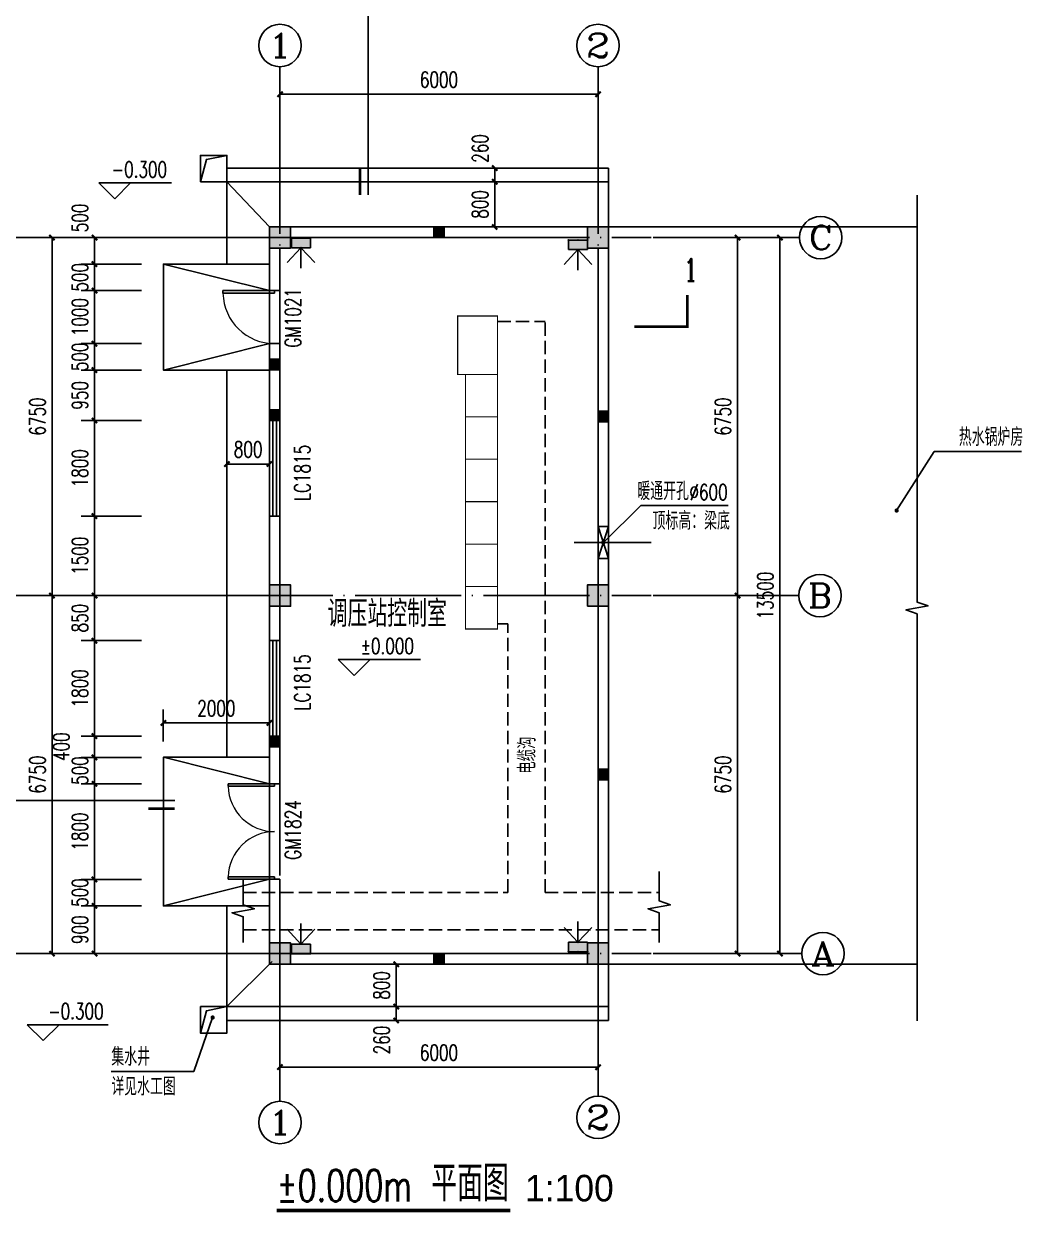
# Model space of a CAD drawing. Header units: millimetres. Extents: x 520869 to 643785, y -152849 to 11200.
# Drawn here: x 547936 to 566771, y -120238 to -97831 of the extents above; entities that cross this region are included whole.
import ezdxf
from ezdxf.enums import TextEntityAlignment as Align

# ---------------------------------------------------------------- set-up
doc = ezdxf.new("R2010")
doc.units = ezdxf.units.MM
doc.header["$LTSCALE"] = 1000
for name, pattern in [('CENTER', [2, 1.25, -0.25, 0.25, -0.25]), ('DASH', [0.35, 0.25, -0.1]), ('DOTE', [2.42, 2, -0.2, 0.02, -0.2])]:
    doc.linetypes.add(name, pattern=pattern)
doc.layers.get('0').update_dxf_attribs({"color": 8})
doc.layers.get('DEFPOINTS').update_dxf_attribs({"color": 8})
for name, color, linetype in [('-人员定位', 6, 'Continuous'), ('AXIS', 8, 'Continuous'), ('AXIS_TEXT', 8, 'Continuous'), ('COLUMN', 8, 'Continuous'), ('D', 8, 'Continuous'), ('DIM_ELEV', 8, 'Continuous'), ('DIM_IDEN', 8, 'Continuous'), ('DIM_LEAD', 8, 'Continuous'), ('DIM_SYMB', 8, 'Continuous'), ('DOTE', 8, 'CENTER'), ('other', 8, 'Continuous'), ('PUB_DIM', 8, 'Continuous'), ('PUB_HATCH', 8, 'Continuous'), ('PUB_TEXT', 8, 'Continuous'), ('WALL', 8, 'Continuous'), ('WINDOW', 8, 'Continuous'), ('WINDOW_TEXT', 8, 'Continuous'), ('yumaitie', 8, 'Continuous')]:
    doc.layers.add(name, color=color, linetype=linetype)
doc.styles.add('_TCH_AXIS', font='COMPLEX', dxfattribs={"bigfont": 'GBCBIG'})
doc.styles.add('_TCH_DIM', font='SIMPLEX', dxfattribs={"bigfont": 'GBCBIG'})
doc.styles.add('_TCH_DIM_T3', font='SIMPLEX', dxfattribs={"width": 0.705882, "bigfont": 'GBCBIG'})
doc.styles.add('_TCH_LABEL', font='COMPLEX', dxfattribs={"bigfont": 'GBCBIG'})
doc.styles.add('_TCH_WINDOW', font='SIMPLEX', dxfattribs={"height": 3.5, "bigfont": 'GBCBIG'})
doc.styles.add('HZ', font='geditxt.shx', dxfattribs={"width": 0.75, "bigfont": 'hzfs_1.shx'})
doc.styles.add('HZTXT', font='haiwenrs.shx', dxfattribs={"bigfont": 'haiwenhz.shx'})
doc.dimstyles.new('_TCH_ARCH&&100', dxfattribs={"dimtxt": 297.5, "dimasz": 100, "dimexe": 250, "dimexo": 300, "dimgap": 126.25, "dimtad": 1, "dimdec": 0, "dimzin": 0, "dimdsep": 46, "dimtxsty": '_TCH_DIM_T3', "dimblk": 'ARCHTICK', "dimcen": 0.09, "dimclrt": 7, "dimazin": 2, "dimtfac": 1, "dimtdec": 0, "dimtix": 1, "dimtmove": 2, "dimatfit": 3, "dimfxl": 0, "dimtolj": 1, "dimtzin": 0, "dimarcsym": 0})

# ---------------------------------------------------------------- blocks, each defined once
blk = doc.blocks.new('_ArchTick')
at = {"color": 0, "linetype": 'ByBlock', "const_width": 0.4}
blk.add_lwpolyline([(-0.5, -0.5), (0.5, 0.5)], dxfattribs=at)
blk = doc.blocks.new('*D84')
at = {"layer": 'DEFPOINTS', "color": 0, "transparency": 16777216}
for p in [(551769, -105379), (552569, -105379), (552569, -106132)]:
    blk.add_point(p, dxfattribs=at)
at = {"layer": 'PUB_DIM', "color": 0, "lineweight": -2, "transparency": 16777216}
for p, q in [((551769, -105679), (551769, -106382)), ((552569, -105679), (552569, -106382)), ((551769, -106132), (552569, -106132))]:
    blk.add_line(p, q, dxfattribs=at)
at = {"layer": 'PUB_DIM', "color": 0, "lineweight": -2, "transparency": 16777216, "xscale": 100, "yscale": 100, "zscale": 100, "rotation": 180}
blk.add_blockref('_ArchTick', (551769, -106132), dxfattribs=at)
at = {"layer": 'PUB_DIM', "color": 0, "lineweight": -2, "transparency": 16777216, "xscale": 100, "yscale": 100, "zscale": 100}
blk.add_blockref('_ArchTick', (552569, -106132), dxfattribs=at)
at = {"layer": 'PUB_DIM', "color": 7, "transparency": 16777216, "insert": (552169, -105857), "char_height": 297.5, "attachment_point": 5, "style": '_TCH_DIM_T3'}
blk.add_mtext('\\A1;800', dxfattribs=at)
blk = doc.blocks.new('*D85')
at = {"layer": 'DEFPOINTS', "color": 0, "transparency": 16777216}
for p in [(554962, -116362), (555369, -116362), (555369, -116622)]:
    blk.add_point(p, dxfattribs=at)
at = {"layer": 'PUB_DIM', "color": 0, "lineweight": -2, "transparency": 16777216}
for p, q in [((555069, -116362), (554712, -116362)), ((554962, -116622), (554962, -116362)), ((555069, -116622), (554712, -116622))]:
    blk.add_line(p, q, dxfattribs=at)
at = {"layer": 'PUB_DIM', "color": 0, "lineweight": -2, "transparency": 16777216, "xscale": 100, "yscale": 100, "zscale": 100}
for p, rotation in [((554962, -116362), 90), ((554962, -116622), 270)]:
    blk.add_blockref('_ArchTick', p, dxfattribs=dict(at, rotation=rotation))
at = {"layer": 'PUB_DIM', "color": 7, "transparency": 16777216, "insert": (554687, -116992), "char_height": 297.5, "attachment_point": 5, "rotation": 90, "style": '_TCH_DIM_T3'}
blk.add_mtext('\\A1;260', dxfattribs=at)
blk = doc.blocks.new('*D86')
at = {"layer": 'DEFPOINTS', "color": 0, "transparency": 16777216}
for p in [(554962, -115562), (555369, -115562), (555369, -116362)]:
    blk.add_point(p, dxfattribs=at)
at = {"layer": 'PUB_DIM', "color": 0, "lineweight": -2, "transparency": 16777216}
for p, q in [((555069, -115562), (554712, -115562)), ((554962, -116362), (554962, -115562)), ((555069, -116362), (554712, -116362))]:
    blk.add_line(p, q, dxfattribs=at)
at = {"layer": 'PUB_DIM', "color": 0, "lineweight": -2, "transparency": 16777216, "xscale": 100, "yscale": 100, "zscale": 100}
for p, rotation in [((554962, -115562), 90), ((554962, -116362), 270)]:
    blk.add_blockref('_ArchTick', p, dxfattribs=dict(at, rotation=rotation))
at = {"layer": 'PUB_DIM', "color": 7, "transparency": 16777216, "insert": (554687, -115962), "char_height": 297.5, "attachment_point": 5, "rotation": 90, "style": '_TCH_DIM_T3'}
blk.add_mtext('\\A1;800', dxfattribs=at)
blk = doc.blocks.new('*D87')
at = {"layer": 'DEFPOINTS', "color": 0, "transparency": 16777216}
for p in [(556820, -100812), (557427, -100812), (557427, -101662)]:
    blk.add_point(p, dxfattribs=at)
at = {"layer": 'PUB_DIM', "color": 0, "lineweight": -2, "transparency": 16777216}
for p, q in [((557127, -100812), (556570, -100812)), ((556820, -101662), (556820, -100812)), ((557127, -101662), (556570, -101662))]:
    blk.add_line(p, q, dxfattribs=at)
at = {"layer": 'PUB_DIM', "color": 0, "lineweight": -2, "transparency": 16777216, "xscale": 100, "yscale": 100, "zscale": 100}
for p, rotation in [((556820, -100812), 90), ((556820, -101662), 270)]:
    blk.add_blockref('_ArchTick', p, dxfattribs=dict(at, rotation=rotation))
at = {"layer": 'PUB_DIM', "color": 7, "transparency": 16777216, "insert": (556545, -101237), "char_height": 297.5, "attachment_point": 5, "rotation": 90, "style": '_TCH_DIM_T3'}
blk.add_mtext('\\A1;800', dxfattribs=at)
blk = doc.blocks.new('*D88')
at = {"layer": 'DEFPOINTS', "color": 0, "transparency": 16777216}
for p in [(556820, -100552), (557427, -100552), (557427, -100812)]:
    blk.add_point(p, dxfattribs=at)
at = {"layer": 'PUB_DIM', "color": 0, "lineweight": -2, "transparency": 16777216}
for p, q in [((557127, -100552), (556570, -100552)), ((556820, -100812), (556820, -100552)), ((557127, -100812), (556570, -100812))]:
    blk.add_line(p, q, dxfattribs=at)
at = {"layer": 'PUB_DIM', "color": 0, "lineweight": -2, "transparency": 16777216, "xscale": 100, "yscale": 100, "zscale": 100}
for p, rotation in [((556820, -100552), 90), ((556820, -100812), 270)]:
    blk.add_blockref('_ArchTick', p, dxfattribs=dict(at, rotation=rotation))
at = {"layer": 'PUB_DIM', "color": 7, "transparency": 16777216, "insert": (556545, -100182), "char_height": 297.5, "attachment_point": 5, "rotation": 90, "style": '_TCH_DIM_T3'}
blk.add_mtext('\\A1;260', dxfattribs=at)
blk = doc.blocks.new('*D89')
at = {"layer": 'DEFPOINTS', "color": 0, "transparency": 16777216}
for p in [(552569, -111013), (550569, -111662), (552569, -111662)]:
    blk.add_point(p, dxfattribs=at)
at = {"layer": 'PUB_DIM', "color": 0, "lineweight": -2, "transparency": 16777216}
for p, q in [((550569, -111362), (550569, -110763)), ((552569, -111362), (552569, -110763)), ((550569, -111013), (552569, -111013))]:
    blk.add_line(p, q, dxfattribs=at)
at = {"layer": 'PUB_DIM', "color": 0, "lineweight": -2, "transparency": 16777216, "xscale": 100, "yscale": 100, "zscale": 100, "rotation": 180}
blk.add_blockref('_ArchTick', (550569, -111013), dxfattribs=at)
at = {"layer": 'PUB_DIM', "color": 0, "lineweight": -2, "transparency": 16777216, "xscale": 100, "yscale": 100, "zscale": 100}
blk.add_blockref('_ArchTick', (552569, -111013), dxfattribs=at)
at = {"layer": 'PUB_DIM', "color": 7, "transparency": 16777216, "insert": (551569, -110738), "char_height": 297.5, "attachment_point": 5, "style": '_TCH_DIM_T3'}
blk.add_mtext('\\A1;2000', dxfattribs=at)
blk = doc.blocks.new('*D90')
at = {"layer": 'AXIS', "color": 0, "lineweight": -2, "transparency": 16777216}
for p, q in [((552769, -100381), (552769, -98910)), ((558769, -100381), (558769, -98910)), ((552769, -99160), (558769, -99160))]:
    blk.add_line(p, q, dxfattribs=at)
at = {"layer": 'DEFPOINTS', "color": 0, "transparency": 16777216}
for p in [(558769, -99160), (552769, -100681), (558769, -100681)]:
    blk.add_point(p, dxfattribs=at)
at = {"layer": 'AXIS', "color": 0, "lineweight": -2, "transparency": 16777216, "xscale": 100, "yscale": 100, "zscale": 100, "rotation": 180}
blk.add_blockref('_ArchTick', (552769, -99160), dxfattribs=at)
at = {"layer": 'AXIS', "color": 0, "lineweight": -2, "transparency": 16777216, "xscale": 100, "yscale": 100, "zscale": 100}
blk.add_blockref('_ArchTick', (558769, -99160), dxfattribs=at)
at = {"layer": 'AXIS', "color": 7, "transparency": 16777216, "insert": (555769, -98885), "char_height": 297.5, "attachment_point": 5, "style": '_TCH_DIM_T3'}
blk.add_mtext('\\A1;6000', dxfattribs=at)
blk = doc.blocks.new('*D91')
at = {"layer": 'AXIS', "color": 0, "lineweight": -2, "transparency": 16777216}
for p, q in [((552769, -116942), (552769, -117753)), ((558769, -116942), (558769, -117753)), ((552769, -117503), (558769, -117503))]:
    blk.add_line(p, q, dxfattribs=at)
at = {"layer": 'DEFPOINTS', "color": 0, "transparency": 16777216}
for p in [(552769, -116642), (558769, -116642), (558769, -117503)]:
    blk.add_point(p, dxfattribs=at)
at = {"layer": 'AXIS', "color": 0, "lineweight": -2, "transparency": 16777216, "xscale": 100, "yscale": 100, "zscale": 100, "rotation": 180}
blk.add_blockref('_ArchTick', (552769, -117503), dxfattribs=at)
at = {"layer": 'AXIS', "color": 0, "lineweight": -2, "transparency": 16777216, "xscale": 100, "yscale": 100, "zscale": 100}
blk.add_blockref('_ArchTick', (558769, -117503), dxfattribs=at)
at = {"layer": 'AXIS', "color": 7, "transparency": 16777216, "insert": (555769, -117228), "char_height": 297.5, "attachment_point": 5, "style": '_TCH_DIM_T3'}
blk.add_mtext('\\A1;6000', dxfattribs=at)
blk = doc.blocks.new('*D92')
at = {"layer": 'AXIS', "color": 0, "lineweight": -2, "transparency": 16777216}
for p, q in [((559810, -108612), (561650, -108612)), ((561400, -115362), (561400, -108612)), ((559810, -115362), (561650, -115362))]:
    blk.add_line(p, q, dxfattribs=at)
at = {"layer": 'DEFPOINTS', "color": 0, "transparency": 16777216}
for p in [(559510, -108612), (561400, -108612), (559510, -115362)]:
    blk.add_point(p, dxfattribs=at)
at = {"layer": 'AXIS', "color": 0, "lineweight": -2, "transparency": 16777216, "xscale": 100, "yscale": 100, "zscale": 100}
for p, rotation in [((561400, -108612), 90), ((561400, -115362), 270)]:
    blk.add_blockref('_ArchTick', p, dxfattribs=dict(at, rotation=rotation))
at = {"layer": 'AXIS', "color": 7, "transparency": 16777216, "insert": (561125, -111987), "char_height": 297.5, "attachment_point": 5, "rotation": 90, "style": '_TCH_DIM_T3'}
blk.add_mtext('\\A1;6750', dxfattribs=at)
blk = doc.blocks.new('*D93')
at = {"layer": 'AXIS', "color": 0, "lineweight": -2, "transparency": 16777216}
for p, q in [((559810, -101862), (561650, -101862)), ((561400, -108612), (561400, -101862)), ((559810, -108612), (561650, -108612))]:
    blk.add_line(p, q, dxfattribs=at)
at = {"layer": 'DEFPOINTS', "color": 0, "transparency": 16777216}
for p in [(559510, -101862), (561400, -101862), (559510, -108612)]:
    blk.add_point(p, dxfattribs=at)
at = {"layer": 'AXIS', "color": 0, "lineweight": -2, "transparency": 16777216, "xscale": 100, "yscale": 100, "zscale": 100}
for p, rotation in [((561400, -101862), 90), ((561400, -108612), 270)]:
    blk.add_blockref('_ArchTick', p, dxfattribs=dict(at, rotation=rotation))
at = {"layer": 'AXIS', "color": 7, "transparency": 16777216, "insert": (561125, -105237), "char_height": 297.5, "attachment_point": 5, "rotation": 90, "style": '_TCH_DIM_T3'}
blk.add_mtext('\\A1;6750', dxfattribs=at)
blk = doc.blocks.new('*D94')
at = {"layer": 'AXIS', "color": 0, "lineweight": -2, "transparency": 16777216}
for p, q in [((559810, -101862), (562450, -101862)), ((562200, -115362), (562200, -101862)), ((559810, -115362), (562450, -115362))]:
    blk.add_line(p, q, dxfattribs=at)
at = {"layer": 'DEFPOINTS', "color": 0, "transparency": 16777216}
for p in [(559510, -101862), (562200, -101862), (559510, -115362)]:
    blk.add_point(p, dxfattribs=at)
at = {"layer": 'AXIS', "color": 0, "lineweight": -2, "transparency": 16777216, "xscale": 100, "yscale": 100, "zscale": 100}
for p, rotation in [((562200, -101862), 90), ((562200, -115362), 270)]:
    blk.add_blockref('_ArchTick', p, dxfattribs=dict(at, rotation=rotation))
at = {"layer": 'AXIS', "color": 7, "transparency": 16777216, "insert": (561925, -108612), "char_height": 297.5, "attachment_point": 5, "rotation": 90, "style": '_TCH_DIM_T3'}
blk.add_mtext('\\A1;13500', dxfattribs=at)
blk = doc.blocks.new('*D95')
at = {"layer": 'AXIS', "color": 0, "lineweight": -2, "transparency": 16777216}
for p, q in [((550155, -114462), (549020, -114462)), ((549270, -115362), (549270, -114462)), ((550155, -115362), (549020, -115362))]:
    blk.add_line(p, q, dxfattribs=at)
at = {"layer": 'DEFPOINTS', "color": 0, "transparency": 16777216}
for p in [(549270, -114462), (550455, -114462), (550455, -115362)]:
    blk.add_point(p, dxfattribs=at)
at = {"layer": 'AXIS', "color": 0, "lineweight": -2, "transparency": 16777216, "xscale": 100, "yscale": 100, "zscale": 100}
for p, rotation in [((549270, -114462), 90), ((549270, -115362), 270)]:
    blk.add_blockref('_ArchTick', p, dxfattribs=dict(at, rotation=rotation))
at = {"layer": 'AXIS', "color": 7, "transparency": 16777216, "insert": (548995, -114912), "char_height": 297.5, "attachment_point": 5, "rotation": 90, "style": '_TCH_DIM_T3'}
blk.add_mtext('\\A1;900', dxfattribs=at)
blk = doc.blocks.new('*D96')
at = {"layer": 'AXIS', "color": 0, "lineweight": -2, "transparency": 16777216}
for p, q in [((550155, -113962), (549020, -113962)), ((549270, -113962), (549270, -113862)), ((549270, -114462), (549270, -113962)), ((550155, -114462), (549020, -114462)), ((549270, -114462), (549270, -114562))]:
    blk.add_line(p, q, dxfattribs=at)
at = {"layer": 'DEFPOINTS', "color": 0, "transparency": 16777216}
for p in [(549270, -113962), (550455, -113962), (550455, -114462)]:
    blk.add_point(p, dxfattribs=at)
at = {"layer": 'AXIS', "color": 0, "lineweight": -2, "transparency": 16777216, "xscale": 100, "yscale": 100, "zscale": 100}
for p, rotation in [((549270, -113962), 270), ((549270, -114462), 90)]:
    blk.add_blockref('_ArchTick', p, dxfattribs=dict(at, rotation=rotation))
at = {"layer": 'AXIS', "color": 7, "transparency": 16777216, "insert": (548995, -114212), "char_height": 297.5, "attachment_point": 5, "rotation": 90, "style": '_TCH_DIM_T3'}
blk.add_mtext('\\A1;500', dxfattribs=at)
blk = doc.blocks.new('*D97')
at = {"layer": 'AXIS', "color": 0, "lineweight": -2, "transparency": 16777216}
for p, q in [((550155, -112162), (549020, -112162)), ((549270, -113962), (549270, -112162)), ((550155, -113962), (549020, -113962))]:
    blk.add_line(p, q, dxfattribs=at)
at = {"layer": 'DEFPOINTS', "color": 0, "transparency": 16777216}
for p in [(549270, -112162), (550455, -112162), (550455, -113962)]:
    blk.add_point(p, dxfattribs=at)
at = {"layer": 'AXIS', "color": 0, "lineweight": -2, "transparency": 16777216, "xscale": 100, "yscale": 100, "zscale": 100}
for p, rotation in [((549270, -112162), 90), ((549270, -113962), 270)]:
    blk.add_blockref('_ArchTick', p, dxfattribs=dict(at, rotation=rotation))
at = {"layer": 'AXIS', "color": 7, "transparency": 16777216, "insert": (548995, -113062), "char_height": 297.5, "attachment_point": 5, "rotation": 90, "style": '_TCH_DIM_T3'}
blk.add_mtext('\\A1;1800', dxfattribs=at)
blk = doc.blocks.new('*D98')
at = {"layer": 'AXIS', "color": 0, "lineweight": -2, "transparency": 16777216}
for p, q in [((549270, -111662), (549270, -111562)), ((550155, -111662), (549020, -111662)), ((549270, -112162), (549270, -111662)), ((550155, -112162), (549020, -112162)), ((549270, -112162), (549270, -112262))]:
    blk.add_line(p, q, dxfattribs=at)
at = {"layer": 'DEFPOINTS', "color": 0, "transparency": 16777216}
for p in [(549270, -111662), (550455, -111662), (550455, -112162)]:
    blk.add_point(p, dxfattribs=at)
at = {"layer": 'AXIS', "color": 0, "lineweight": -2, "transparency": 16777216, "xscale": 100, "yscale": 100, "zscale": 100}
for p, rotation in [((549270, -111662), 270), ((549270, -112162), 90)]:
    blk.add_blockref('_ArchTick', p, dxfattribs=dict(at, rotation=rotation))
at = {"layer": 'AXIS', "color": 7, "transparency": 16777216, "insert": (548995, -111912), "char_height": 297.5, "attachment_point": 5, "rotation": 90, "style": '_TCH_DIM_T3'}
blk.add_mtext('\\A1;500', dxfattribs=at)
blk = doc.blocks.new('*D99')
at = {"layer": 'AXIS', "color": 0, "lineweight": -2, "transparency": 16777216}
for p, q in [((550155, -111262), (549020, -111262)), ((549270, -111662), (549270, -111262)), ((550155, -111662), (549020, -111662))]:
    blk.add_line(p, q, dxfattribs=at)
at = {"layer": 'DEFPOINTS', "color": 0, "transparency": 16777216}
for p in [(549270, -111262), (550455, -111262), (550455, -111662)]:
    blk.add_point(p, dxfattribs=at)
at = {"layer": 'AXIS', "color": 0, "lineweight": -2, "transparency": 16777216, "xscale": 100, "yscale": 100, "zscale": 100}
for p, rotation in [((549270, -111262), 90), ((549270, -111662), 270)]:
    blk.add_blockref('_ArchTick', p, dxfattribs=dict(at, rotation=rotation))
at = {"layer": 'AXIS', "color": 7, "transparency": 16777216, "insert": (548645, -111462), "char_height": 297.5, "attachment_point": 5, "rotation": 90, "style": '_TCH_DIM_T3'}
blk.add_mtext('\\A1;400', dxfattribs=at)
blk = doc.blocks.new('*D100')
at = {"layer": 'AXIS', "color": 0, "lineweight": -2, "transparency": 16777216}
for p, q in [((550155, -109462), (549020, -109462)), ((549270, -111262), (549270, -109462)), ((550155, -111262), (549020, -111262))]:
    blk.add_line(p, q, dxfattribs=at)
at = {"layer": 'DEFPOINTS', "color": 0, "transparency": 16777216}
for p in [(549270, -109462), (550455, -109462), (550455, -111262)]:
    blk.add_point(p, dxfattribs=at)
at = {"layer": 'AXIS', "color": 0, "lineweight": -2, "transparency": 16777216, "xscale": 100, "yscale": 100, "zscale": 100}
for p, rotation in [((549270, -109462), 90), ((549270, -111262), 270)]:
    blk.add_blockref('_ArchTick', p, dxfattribs=dict(at, rotation=rotation))
at = {"layer": 'AXIS', "color": 7, "transparency": 16777216, "insert": (548995, -110362), "char_height": 297.5, "attachment_point": 5, "rotation": 90, "style": '_TCH_DIM_T3'}
blk.add_mtext('\\A1;1800', dxfattribs=at)
blk = doc.blocks.new('*D101')
at = {"layer": 'AXIS', "color": 0, "lineweight": -2, "transparency": 16777216}
for p, q in [((550155, -108612), (549020, -108612)), ((549270, -109462), (549270, -108612)), ((550155, -109462), (549020, -109462))]:
    blk.add_line(p, q, dxfattribs=at)
at = {"layer": 'DEFPOINTS', "color": 0, "transparency": 16777216}
for p in [(549270, -108612), (550455, -108612), (550455, -109462)]:
    blk.add_point(p, dxfattribs=at)
at = {"layer": 'AXIS', "color": 0, "lineweight": -2, "transparency": 16777216, "xscale": 100, "yscale": 100, "zscale": 100}
for p, rotation in [((549270, -108612), 90), ((549270, -109462), 270)]:
    blk.add_blockref('_ArchTick', p, dxfattribs=dict(at, rotation=rotation))
at = {"layer": 'AXIS', "color": 7, "transparency": 16777216, "insert": (548995, -109037), "char_height": 297.5, "attachment_point": 5, "rotation": 90, "style": '_TCH_DIM_T3'}
blk.add_mtext('\\A1;850', dxfattribs=at)
blk = doc.blocks.new('*D102')
at = {"layer": 'AXIS', "color": 0, "lineweight": -2, "transparency": 16777216}
for p, q in [((550155, -107112), (549020, -107112)), ((549270, -108612), (549270, -107112)), ((550155, -108612), (549020, -108612))]:
    blk.add_line(p, q, dxfattribs=at)
at = {"layer": 'DEFPOINTS', "color": 0, "transparency": 16777216}
for p in [(549270, -107112), (550455, -107112), (550455, -108612)]:
    blk.add_point(p, dxfattribs=at)
at = {"layer": 'AXIS', "color": 0, "lineweight": -2, "transparency": 16777216, "xscale": 100, "yscale": 100, "zscale": 100}
for p, rotation in [((549270, -107112), 90), ((549270, -108612), 270)]:
    blk.add_blockref('_ArchTick', p, dxfattribs=dict(at, rotation=rotation))
at = {"layer": 'AXIS', "color": 7, "transparency": 16777216, "insert": (548995, -107862), "char_height": 297.5, "attachment_point": 5, "rotation": 90, "style": '_TCH_DIM_T3'}
blk.add_mtext('\\A1;1500', dxfattribs=at)
blk = doc.blocks.new('*D103')
at = {"layer": 'AXIS', "color": 0, "lineweight": -2, "transparency": 16777216}
for p, q in [((550155, -105312), (549020, -105312)), ((549270, -107112), (549270, -105312)), ((550155, -107112), (549020, -107112))]:
    blk.add_line(p, q, dxfattribs=at)
at = {"layer": 'DEFPOINTS', "color": 0, "transparency": 16777216}
for p in [(549270, -105312), (550455, -105312), (550455, -107112)]:
    blk.add_point(p, dxfattribs=at)
at = {"layer": 'AXIS', "color": 0, "lineweight": -2, "transparency": 16777216, "xscale": 100, "yscale": 100, "zscale": 100}
for p, rotation in [((549270, -105312), 90), ((549270, -107112), 270)]:
    blk.add_blockref('_ArchTick', p, dxfattribs=dict(at, rotation=rotation))
at = {"layer": 'AXIS', "color": 7, "transparency": 16777216, "insert": (548995, -106212), "char_height": 297.5, "attachment_point": 5, "rotation": 90, "style": '_TCH_DIM_T3'}
blk.add_mtext('\\A1;1800', dxfattribs=at)
blk = doc.blocks.new('*D104')
at = {"layer": 'AXIS', "color": 0, "lineweight": -2, "transparency": 16777216}
for p, q in [((550155, -104362), (549020, -104362)), ((549270, -105312), (549270, -104362)), ((550155, -105312), (549020, -105312))]:
    blk.add_line(p, q, dxfattribs=at)
at = {"layer": 'DEFPOINTS', "color": 0, "transparency": 16777216}
for p in [(549270, -104362), (550455, -104362), (550455, -105312)]:
    blk.add_point(p, dxfattribs=at)
at = {"layer": 'AXIS', "color": 0, "lineweight": -2, "transparency": 16777216, "xscale": 100, "yscale": 100, "zscale": 100}
for p, rotation in [((549270, -104362), 90), ((549270, -105312), 270)]:
    blk.add_blockref('_ArchTick', p, dxfattribs=dict(at, rotation=rotation))
at = {"layer": 'AXIS', "color": 7, "transparency": 16777216, "insert": (548995, -104837), "char_height": 297.5, "attachment_point": 5, "rotation": 90, "style": '_TCH_DIM_T3'}
blk.add_mtext('\\A1;950', dxfattribs=at)
blk = doc.blocks.new('*D105')
at = {"layer": 'AXIS', "color": 0, "lineweight": -2, "transparency": 16777216}
for p, q in [((550155, -103862), (549020, -103862)), ((549270, -103862), (549270, -103762)), ((549270, -104362), (549270, -103862)), ((550155, -104362), (549020, -104362)), ((549270, -104362), (549270, -104462))]:
    blk.add_line(p, q, dxfattribs=at)
at = {"layer": 'DEFPOINTS', "color": 0, "transparency": 16777216}
for p in [(549270, -103862), (550455, -103862), (550455, -104362)]:
    blk.add_point(p, dxfattribs=at)
at = {"layer": 'AXIS', "color": 0, "lineweight": -2, "transparency": 16777216, "xscale": 100, "yscale": 100, "zscale": 100}
for p, rotation in [((549270, -103862), 270), ((549270, -104362), 90)]:
    blk.add_blockref('_ArchTick', p, dxfattribs=dict(at, rotation=rotation))
at = {"layer": 'AXIS', "color": 7, "transparency": 16777216, "insert": (548995, -104112), "char_height": 297.5, "attachment_point": 5, "rotation": 90, "style": '_TCH_DIM_T3'}
blk.add_mtext('\\A1;500', dxfattribs=at)
blk = doc.blocks.new('*D106')
at = {"layer": 'AXIS', "color": 0, "lineweight": -2, "transparency": 16777216}
for p, q in [((550155, -102862), (549020, -102862)), ((549270, -103862), (549270, -102862)), ((550155, -103862), (549020, -103862))]:
    blk.add_line(p, q, dxfattribs=at)
at = {"layer": 'DEFPOINTS', "color": 0, "transparency": 16777216}
for p in [(549270, -102862), (550455, -102862), (550455, -103862)]:
    blk.add_point(p, dxfattribs=at)
at = {"layer": 'AXIS', "color": 0, "lineweight": -2, "transparency": 16777216, "xscale": 100, "yscale": 100, "zscale": 100}
for p, rotation in [((549270, -102862), 90), ((549270, -103862), 270)]:
    blk.add_blockref('_ArchTick', p, dxfattribs=dict(at, rotation=rotation))
at = {"layer": 'AXIS', "color": 7, "transparency": 16777216, "insert": (548995, -103362), "char_height": 297.5, "attachment_point": 5, "rotation": 90, "style": '_TCH_DIM_T3'}
blk.add_mtext('\\A1;1000', dxfattribs=at)
blk = doc.blocks.new('*D107')
at = {"layer": 'AXIS', "color": 0, "lineweight": -2, "transparency": 16777216}
for p, q in [((550155, -102362), (549020, -102362)), ((549270, -102362), (549270, -102262)), ((549270, -102862), (549270, -102362)), ((550155, -102862), (549020, -102862)), ((549270, -102862), (549270, -102962))]:
    blk.add_line(p, q, dxfattribs=at)
at = {"layer": 'DEFPOINTS', "color": 0, "transparency": 16777216}
for p in [(549270, -102362), (550455, -102362), (550455, -102862)]:
    blk.add_point(p, dxfattribs=at)
at = {"layer": 'AXIS', "color": 0, "lineweight": -2, "transparency": 16777216, "xscale": 100, "yscale": 100, "zscale": 100}
for p, rotation in [((549270, -102362), 270), ((549270, -102862), 90)]:
    blk.add_blockref('_ArchTick', p, dxfattribs=dict(at, rotation=rotation))
at = {"layer": 'AXIS', "color": 7, "transparency": 16777216, "insert": (548995, -102612), "char_height": 297.5, "attachment_point": 5, "rotation": 90, "style": '_TCH_DIM_T3'}
blk.add_mtext('\\A1;500', dxfattribs=at)
blk = doc.blocks.new('*D108')
at = {"layer": 'AXIS', "color": 0, "lineweight": -2, "transparency": 16777216}
for p, q in [((550155, -101862), (549020, -101862)), ((549270, -102362), (549270, -101862)), ((550155, -102362), (549020, -102362))]:
    blk.add_line(p, q, dxfattribs=at)
at = {"layer": 'DEFPOINTS', "color": 0, "transparency": 16777216}
for p in [(549270, -101862), (550455, -101862), (550455, -102362)]:
    blk.add_point(p, dxfattribs=at)
at = {"layer": 'AXIS', "color": 0, "lineweight": -2, "transparency": 16777216, "xscale": 100, "yscale": 100, "zscale": 100}
for p, rotation in [((549270, -101862), 90), ((549270, -102362), 270)]:
    blk.add_blockref('_ArchTick', p, dxfattribs=dict(at, rotation=rotation))
at = {"layer": 'AXIS', "color": 7, "transparency": 16777216, "insert": (548995, -101492), "char_height": 297.5, "attachment_point": 5, "rotation": 90, "style": '_TCH_DIM_T3'}
blk.add_mtext('\\A1;500', dxfattribs=at)
blk = doc.blocks.new('*D109')
at = {"layer": 'AXIS', "color": 0, "lineweight": -2, "transparency": 16777216}
for p, q in [((550720, -108612), (548220, -108612)), ((548470, -115362), (548470, -108612)), ((550720, -115362), (548220, -115362))]:
    blk.add_line(p, q, dxfattribs=at)
at = {"layer": 'DEFPOINTS', "color": 0, "transparency": 16777216}
for p in [(548470, -108612), (551020, -108612), (551020, -115362)]:
    blk.add_point(p, dxfattribs=at)
at = {"layer": 'AXIS', "color": 0, "lineweight": -2, "transparency": 16777216, "xscale": 100, "yscale": 100, "zscale": 100}
for p, rotation in [((548470, -108612), 90), ((548470, -115362), 270)]:
    blk.add_blockref('_ArchTick', p, dxfattribs=dict(at, rotation=rotation))
at = {"layer": 'AXIS', "color": 7, "transparency": 16777216, "insert": (548195, -111987), "char_height": 297.5, "attachment_point": 5, "rotation": 90, "style": '_TCH_DIM_T3'}
blk.add_mtext('\\A1;6750', dxfattribs=at)
blk = doc.blocks.new('*D110')
at = {"layer": 'AXIS', "color": 0, "lineweight": -2, "transparency": 16777216}
for p, q in [((550720, -101862), (548220, -101862)), ((548470, -108612), (548470, -101862)), ((550720, -108612), (548220, -108612))]:
    blk.add_line(p, q, dxfattribs=at)
at = {"layer": 'DEFPOINTS', "color": 0, "transparency": 16777216}
for p in [(548470, -101862), (551020, -101862), (551020, -108612)]:
    blk.add_point(p, dxfattribs=at)
at = {"layer": 'AXIS', "color": 0, "lineweight": -2, "transparency": 16777216, "xscale": 100, "yscale": 100, "zscale": 100}
for p, rotation in [((548470, -101862), 90), ((548470, -108612), 270)]:
    blk.add_blockref('_ArchTick', p, dxfattribs=dict(at, rotation=rotation))
at = {"layer": 'AXIS', "color": 7, "transparency": 16777216, "insert": (548195, -105237), "char_height": 297.5, "attachment_point": 5, "rotation": 90, "style": '_TCH_DIM_T3'}
blk.add_mtext('\\A1;6750', dxfattribs=at)
blk = doc.blocks.new('*D111')
at = {"layer": 'AXIS', "color": 0, "lineweight": -2, "transparency": 16777216}
for p, q in [((550720, -101862), (547420, -101862)), ((547670, -115362), (547670, -101862)), ((550720, -115362), (547420, -115362))]:
    blk.add_line(p, q, dxfattribs=at)
at = {"layer": 'DEFPOINTS', "color": 0, "transparency": 16777216}
for p in [(547670, -101862), (551020, -101862), (551020, -115362)]:
    blk.add_point(p, dxfattribs=at)
at = {"layer": 'AXIS', "color": 0, "lineweight": -2, "transparency": 16777216, "xscale": 100, "yscale": 100, "zscale": 100}
for p, rotation in [((547670, -101862), 90), ((547670, -115362), 270)]:
    blk.add_blockref('_ArchTick', p, dxfattribs=dict(at, rotation=rotation))
at = {"layer": 'AXIS', "color": 7, "transparency": 16777216, "insert": (547395, -109596), "char_height": 297.5, "attachment_point": 5, "rotation": 90, "style": '_TCH_DIM_T3'}
blk.add_mtext('\\A1;13500', dxfattribs=at)
blk = doc.blocks.new('_FZH')
blk.add_lwpolyline([(-0.5, -0.5), (0.5, -0.5), (0.5, 0.5), (-0.5, 0.5)], close=True)
at = {"layer": 'PUB_HATCH'}
blk.add_solid([(-0.5, -0.5), (0.5, -0.5), (-0.5, 0.5), (0.5, 0.5)], dxfattribs=at)
blk = doc.blocks.new('$DorLib2D$00000001')
for p, q in [((0.45, 0.975), (0.5, 0.975)), ((0.45, 0), (0.45, 0.975)), ((0.5, 0), (0.5, 0.975)), ((0.5, 0), (0.45, 0))]:
    blk.add_line(p, q)
at = {"lineweight": 13}
blk.add_arc((0.475, 0), 0.975, 91.4693, 180, dxfattribs=at)
blk = doc.blocks.new('$TCHSYS$WIN2D')
for p, q in [((-0.5, 0.5), (0.5, 0.5)), ((-0.5, 0.5), (-0.5, -0.5)), ((0.5, 0.5), (0.5, -0.5)), ((0.5, 0.167), (-0.5, 0.167)), ((0.5, -0.167), (-0.5, -0.167)), ((-0.5, -0.5), (0.5, -0.5))]:
    blk.add_line(p, q)
blk = doc.blocks.new('$DorLib2D$00000002')
for p, q in [((-0.5, 0), (-0.5, 0.4875)), ((-0.475, 0.4875), (-0.5, 0.4875)), ((-0.475, 0), (-0.475, 0.4875)), ((0.475, 0), (0.475, 0.4875)), ((0.475, 0.4875), (0.5, 0.4875)), ((0.5, 0), (0.5, 0.4875)), ((-0.5, 0), (-0.475, 0)), ((0.5, 0), (0.475, 0))]:
    blk.add_line(p, q)
at = {"lineweight": 13}
for centre, start, end in [((-0.4875, 0), 0, 88.53072), ((0.4875, 0), 91.46928, 180)]:
    blk.add_arc(centre, 0.4875, start, end, dxfattribs=at)
blk = doc.blocks.new('定位基站')
at = {"layer": '-人员定位', "ltscale": 0.01}
h = blk.add_hatch(color=256, dxfattribs=at)
h.dxf.hatch_style = 1
h.paths.add_polyline_path([(406524, 477798), (406524, 477617), (406162, 477617), (406162, 477798)])
at = {"layer": '-人员定位', "color": 6}
for p, q in [((406343, 477798), (406343, 478186)), ((406343, 477798), (406082, 478077)), ((406343, 477798), (406604, 478077)), ((406343, 477995), (406343, 477995)), ((406162, 477798), (406524, 477798)), ((406162, 477617), (406162, 477798)), ((406524, 477798), (406524, 477617)), ((406524, 477617), (406162, 477617))]:
    blk.add_line(p, q, dxfattribs=at)
for p in [(406343, 477798), (406162, 477617), (406343, 477617), (406524, 477617)]:
    blk.add_point(p, dxfattribs=at)

msp = doc.modelspace()

# ---------------------------------------------------------------- linework, layer by layer
at = {"layer": 'AXIS'}
for p, q in [((552769.1, -100861.7), (552769.1, -98640.7)), ((558769.1, -100861.7), (558769.1, -98640.7)), ((551769.1, -101861.7), (547229.2, -101861.7)), ((560120.4, -101861.7), (562569.3, -101861.7)), ((551769.1, -108611.7), (547229.2, -108611.7)), ((560120.4, -108611.7), (562554.8, -108611.7)), ((551769.1, -115361.7), (547229.2, -115361.7)), ((560120.4, -115361.7), (562611.8, -115361.7)), ((552769.1, -116311.7), (552769.1, -118146.2)), ((558769.1, -116311.7), (558769.1, -118050.7))]:
    msp.add_line(p, q, dxfattribs=at)
for centre in [(552769.1, -98240.7), (558769.1, -98240.7), (562969.3, -101861.7), (562954.8, -108611.7), (563011.8, -115361.7), (558769.1, -118450.7), (552769.1, -118546.2)]:
    msp.add_circle(centre, 400, dxfattribs=at)
at = {"layer": 'D'}
msp.add_line((558969.1, -115561.7), (564785.5, -115561.7), dxfattribs=at)
for points in [[(558769.1, -107311.7), (558969.1, -107311.7), (558969.1, -107911.7), (558769.1, -107911.7), (558769.1, -107311.7), (558969.1, -107911.7)], [(558769.1, -107911.7), (558969.1, -107311.7)]]:
    msp.add_lwpolyline(points, dxfattribs=at)
at = {"layer": 'DIM_ELEV'}
for p, q in [((549651.8, -101132.3), (549351.8, -100832.3)), ((549351.8, -100832.3), (550726, -100832.3)), ((549651.8, -101132.3), (549951.8, -100832.3)), ((554169.4, -110118.1), (553869.4, -109818.1)), ((553869.4, -109818.1), (555417.9, -109818.1)), ((554169.4, -110118.1), (554469.4, -109818.1)), ((548301.3, -117002.3), (548001.3, -116702.3)), ((548001.3, -116702.3), (549528.5, -116702.3)), ((548301.3, -117002.3), (548601.3, -116702.3))]:
    msp.add_line(p, q, dxfattribs=at)
at = {"layer": 'DIM_IDEN'}
for p, q in [((554430.5, -101058.9), (554430.5, -96832.4)), ((548620.3, -112478.5), (545320.2, -112478.5)), ((550784.3, -112478.5), (548620.3, -112478.5))]:
    msp.add_line(p, q, dxfattribs=at)
at = {"layer": 'DIM_IDEN', "const_width": 50}
for points in [[(554280.5, -101058.9), (554280.5, -100558.9)], [(550784.3, -112628.5), (550284.3, -112628.5)]]:
    msp.add_lwpolyline(points, dxfattribs=at)
at = {"layer": 'DIM_LEAD'}
for p, q in [((564400.9, -107008.9), (565110.5, -105896.2)), ((565110.5, -105896.2), (566755.2, -105896.2)), ((558869.1, -107611.7), (559578.6, -106916.4)), ((559578.6, -106916.4), (561223.4, -106916.4)), ((551499.3, -116567.9), (551144.7, -117582.1)), ((551144.7, -117582.1), (549588, -117582.1))]:
    msp.add_line(p, q, dxfattribs=at)
at = {"layer": 'DIM_LEAD', "const_width": 40}
for points in [[(564390.2, -107025.7, 1), (564411.7, -106992, 1)], [(558854.8, -107625.7, 1), (558883.4, -107597.7, 1)], [(551505.9, -116549, 1), (551492.7, -116586.7, 1)]]:
    msp.add_lwpolyline(points, format="xyb", close=True, dxfattribs=at)
at = {"layer": 'DIM_SYMB'}
for points in [[(564785.5, -116630.2), (564785.5, -108958.5), (564575.5, -108882), (564995.5, -108808), (564785.5, -108733.5), (564785.5, -101061.7)], [(559923.5, -115150.3), (559923.5, -114593.9), (559713.5, -114517.4), (560133.5, -114443.4), (559923.5, -114368.9), (559923.5, -113812.4)], [(552076.4, -115150.3), (552076.4, -114668.5), (551866.4, -114592.1), (552286.4, -114518), (552076.4, -114443.5), (552076.4, -113961.7)]]:
    msp.add_lwpolyline(points, dxfattribs=at)
for points, const_width in [([(559452.5, -103544.5), (560452.5, -103544.5), (560452.5, -102944.5)], 50), ([(552704.4, -120203.4), (557112.2, -120203.4)], 70)]:
    msp.add_lwpolyline(points, dxfattribs=dict(at, const_width=const_width))
for points in [[(551408, -103361.7, 0, 0, 0), (550869.1, -103361.7, 80, 0, 0), (550569.1, -103361.7, 0, 0, 0)], [(551670.7, -113061.7, 0, 0, 0), (550869.1, -113061.7, 80, 0, 0), (550569.1, -113061.7, 0, 0, 0)]]:
    msp.add_lwpolyline(points, format="xyseb", dxfattribs=at)
at = {"layer": 'DOTE', "linetype": 'DOTE'}
for p, q in [((552769.1, -116311.7), (552769.1, -100861.7)), ((558769.1, -116311.7), (558769.1, -100861.7)), ((551769.1, -101861.7), (559769.1, -101861.7)), ((558320, -107611.7), (559769.1, -107611.7)), ((551769.1, -108611.7), (559769.1, -108611.7)), ((551769.1, -115361.7), (559769.1, -115361.7))]:
    msp.add_line(p, q, dxfattribs=at)
at = {"layer": 'other'}
for p, q in [((558969.1, -100551.7), (551769.1, -100551.7)), ((558969.1, -101661.7), (558969.1, -100551.7)), ((558969.1, -100811.7), (551769.1, -100811.7)), ((551769.1, -102361.7), (551769.1, -100811.7)), ((552569.1, -101661.7), (551769.1, -100811.7)), ((558769.1, -101711.7), (558769.1, -100861.7)), ((551769.1, -104361.7), (551769.1, -111661.7)), ((551769.1, -114461.7), (551769.1, -116361.7)), ((552619.1, -115511.7), (551769.1, -116361.7)), ((558769.1, -116311.7), (558769.1, -115511.7)), ((558969.1, -115561.7), (558969.1, -116621.7)), ((551769.1, -116361.7), (558969.1, -116361.7)), ((551769.1, -116621.7), (558969.1, -116621.7))]:
    msp.add_line(p, q, dxfattribs=at)
for points in [[(551269.1, -100811.7), (551269.1, -100311.7), (551769.1, -100311.7), (551769.1, -100811.7)], [(551269.1, -116361.7), (551269.1, -116861.7), (551769.1, -116861.7), (551769.1, -116361.7)]]:
    msp.add_lwpolyline(points, close=True, dxfattribs=at)
for points in [[(551769.1, -100311.7), (551380.3, -100388.4), (551269.1, -100811.7)], [(552569.1, -102361.7), (550569.1, -102361.7), (550569.1, -104361.7), (552569.1, -104361.7)], [(550569.1, -102361.7), (552569.1, -102861.7)], [(550569.1, -104361.7), (552569.1, -103861.7)], [(552569.1, -111661.7), (550569.1, -111661.7), (550569.1, -114461.7), (552569.1, -114461.7)], [(550569.1, -111661.7), (552569.1, -112161.7)], [(550569.1, -114461.7), (552569.1, -113961.7)], [(551769.1, -116361.7), (551380.3, -116438.4), (551269.1, -116861.7)]]:
    msp.add_lwpolyline(points, dxfattribs=at)
at = {"layer": 'PUB_DIM', "color": 6, "linetype": 'DASH'}
for p, q in [((556871.1, -103441.7), (557769.1, -103441.7)), ((557769.1, -114211.7), (557769.1, -103441.7)), ((557069.1, -109141.7), (556871.1, -109141.7)), ((557069.1, -114211.7), (557069.1, -109141.7)), ((552076.4, -114211.7), (557069.1, -114211.7)), ((557769.1, -114211.7), (559923.5, -114211.7)), ((552076.4, -114911.7), (559923.5, -114911.7))]:
    msp.add_line(p, q, dxfattribs=at)
at = {"layer": 'PUB_DIM', "color": 2}
msp.add_lwpolyline([(564785.5, -101661.7), (558969.1, -101661.7), (558969.1, -115561.7), (564785.5, -115561.7)], dxfattribs=at)
at = {"layer": 'WALL'}
for p, q in [((555669.1, -101661.7), (552969.1, -101661.7)), ((558569.1, -101661.7), (555869.1, -101661.7)), ((555669.1, -101861.7), (552969.1, -101861.7)), ((558569.1, -101861.7), (555869.1, -101861.7)), ((552569.1, -102061.7), (552569.1, -102861.7)), ((552769.1, -102861.7), (552769.1, -102061.7)), ((558769.1, -105136.7), (558769.1, -102061.7)), ((558969.1, -105136.7), (558969.1, -102061.7)), ((552569.1, -102861.7), (552769.1, -102861.7)), ((552769.1, -103861.7), (552569.1, -103861.7)), ((552569.1, -103861.7), (552569.1, -104155.8)), ((552769.1, -104155.8), (552769.1, -103861.7)), ((552569.1, -104355.8), (552569.1, -105111.7)), ((552769.1, -104355.8), (552769.1, -105111.7)), ((558769.1, -108411.7), (558769.1, -105336.7)), ((558969.1, -108411.7), (558969.1, -105336.7)), ((552769.1, -107111.7), (552569.1, -107111.7)), ((552569.1, -107111.7), (552569.1, -108411.7)), ((552769.1, -108411.7), (552769.1, -107111.7)), ((552569.1, -108811.7), (552569.1, -109461.7)), ((552769.1, -109461.7), (552769.1, -108811.7)), ((558769.1, -111886.7), (558769.1, -108811.7)), ((558969.1, -111886.7), (558969.1, -108811.7)), ((552569.1, -109461.7), (552769.1, -109461.7)), ((552569.1, -111461.7), (552569.1, -112161.7)), ((552769.1, -112161.7), (552769.1, -111461.7)), ((552569.1, -112161.7), (552769.1, -112161.7)), ((558769.1, -115161.7), (558769.1, -112086.7)), ((558969.1, -115161.7), (558969.1, -112086.7)), ((552769.1, -113961.7), (552569.1, -113961.7)), ((552569.1, -113961.7), (552569.1, -115161.7)), ((552769.1, -115161.7), (552769.1, -113961.7)), ((552969.1, -115361.7), (555669.1, -115361.7)), ((555869.1, -115361.7), (558569.1, -115361.7)), ((552969.1, -115561.7), (555669.1, -115561.7)), ((555869.1, -115561.7), (558569.1, -115561.7))]:
    msp.add_line(p, q, dxfattribs=at)
at = {"layer": 'WINDOW'}
for p, q in [((552569.1, -102861.7), (552569.1, -103861.7)), ((552569.1, -112161.7), (552569.1, -113961.7))]:
    msp.add_line(p, q, dxfattribs=at)
at = {"layer": 'yumaitie', "color": 5, "const_width": 20}
for points in [[(556121, -103341.2), (556121, -104441.4), (556871.1, -104441.4), (556871.1, -103341.2), (556121, -103341.2)], [(556271, -104441.4), (556271, -105241.5), (556871.1, -105241.5), (556871.1, -104441.4), (556271, -104441.4)], [(556271, -105241.5), (556271, -106041.6), (556871.1, -106041.6), (556871.1, -105241.5), (556271, -105241.5)], [(556271, -106041.6), (556271, -106841.7), (556871.1, -106841.7), (556871.1, -106041.6), (556271, -106041.6)], [(556271, -106841.7), (556271, -107641.9), (556871.1, -107641.9), (556871.1, -106841.7), (556271, -106841.7)], [(556271, -107641.9), (556271, -108442), (556871.1, -108442), (556871.1, -107641.9), (556271, -107641.9)], [(556271, -108442), (556271, -109242.1), (556871.1, -109242.1), (556871.1, -108442), (556271, -108442)]]:
    msp.add_lwpolyline(points, dxfattribs=at)

# ---------------------------------------------------------------- block references
at = {"layer": '-人员定位', "xscale": -1, "rotation": 180}
for p in [(146821.7, 375744.1), (152047, 375708.9)]:
    msp.add_blockref('定位基站', p, dxfattribs=at)
at = {"layer": '-人员定位'}
for p in [(146821.7, -592980.5), (152047, -592945.3)]:
    msp.add_blockref('定位基站', p, dxfattribs=at)
at = {"layer": 'COLUMN'}
for p, xscale, yscale, zscale in [((552769.1, -101861.7), 400, 400, 400), ((558769.1, -101861.7), 400, 400, 400), ((552669.1, -104255.8), 200, 200, 200), ((552669.1, -105211.7), 200, 200, 200), ((558869.1, -105236.7), 200, 200, 200), ((552769.1, -108611.7), 400, 400, 400), ((558769.1, -108611.7), 400, 400, 400), ((552669.1, -111361.7), 200, 200, 200), ((552769.1, -115361.7), 400, 400, 400), ((558769.1, -115361.7), 400, 400, 400)]:
    msp.add_blockref('_FZH', p, dxfattribs=dict(at, xscale=xscale, yscale=yscale, zscale=zscale))
at = {"layer": 'COLUMN', "xscale": 200, "yscale": 200, "zscale": 200, "rotation": 270}
for p in [(555769.1, -101761.7), (558869.1, -111986.7), (555769.1, -115461.7)]:
    msp.add_blockref('_FZH', p, dxfattribs=at)
at = {"layer": 'WINDOW'}
ref = msp.add_blockref('$DorLib2D$00000001', (552669.1, -103361.7), dxfattribs=dict(at, xscale=-1000, yscale=-1000, zscale=-1000, rotation=270))
ref.add_attrib('A', 'GM1021', (553162.8, -103938.7), dxfattribs={"layer": 'WINDOW_TEXT', "height": 297.5, "rotation": 90, "style": '_TCH_WINDOW', "width": 0.705882})
ref = msp.add_blockref('$TCHSYS$WIN2D', (552669.1, -106211.7), dxfattribs=dict(at, xscale=1800, yscale=-200, zscale=1800, rotation=270))
ref.add_attrib('A', 'LC1815', (553337.7, -106831.7), dxfattribs={"layer": 'WINDOW_TEXT', "height": 297.5, "rotation": 90, "style": '_TCH_WINDOW', "width": 0.705882})
ref = msp.add_blockref('$TCHSYS$WIN2D', (552669.1, -110361.7), dxfattribs=dict(at, xscale=-1800, yscale=-200, zscale=-1800, rotation=270))
ref.add_attrib('A', 'LC1815', (553337.7, -110781.7), dxfattribs={"layer": 'WINDOW_TEXT', "height": 297.5, "rotation": 90, "style": '_TCH_WINDOW', "width": 0.705882})
ref = msp.add_blockref('$DorLib2D$00000002', (552669.1, -113061.7), dxfattribs=dict(at, xscale=-1800, yscale=-1800, zscale=-1800, rotation=270))
ref.add_attrib('A', 'GM1824', (553162.8, -113594.7), dxfattribs={"layer": 'WINDOW_TEXT', "height": 297.5, "rotation": 90, "style": '_TCH_WINDOW', "width": 0.705882})

# ---------------------------------------------------------------- texts
at = {"layer": 'AXIS_TEXT', "style": '_TCH_AXIS'}
for s, width, p, p2 in [('1', 2.333333, (552542.8, -98466.9), (552995.4, -98466.9)), ('2', 1.5, (558542.8, -98466.9), (558995.4, -98466.9)), ('C', 1.4, (562743.1, -102087.9), (563195.6, -102087.9)), ('B', 1.235294, (562728.6, -108837.9), (563181.1, -108837.9)), ('A', 1.166667, (562785.6, -115587.9), (563238.1, -115587.9)), ('2', 1.5, (558542.8, -118676.9), (558995.4, -118676.9)), ('1', 2.333333, (552542.8, -118772.4), (552995.4, -118772.4))]:
    msp.add_text(s, height=452.5, dxfattribs=dict(at, width=width)).set_placement(p, p2, align=Align.FIT)
at = {"layer": 'PUB_DIM', "color": 0, "style": 'HZ', "width": 0.75}
msp.add_text('调压站控制室', height=500, dxfattribs=at).set_placement((554793.3, -108924.7), align=Align.MIDDLE)
at = {"layer": 'PUB_DIM', "color": 0, "style": '_TCH_DIM'}
msp.add_text('电缆沟', height=324.09, rotation=90, dxfattribs=at).set_placement((557592.1, -111970.3))
at = {"layer": 'PUB_TEXT', "width": 0.705882}
for s, height, style, p in [('-0.300', 297.5, '_TCH_DIM', (549596, -100727.3)), ('1', 425, '_TCH_LABEL', (560388.2, -102682.5)), ('%%c600', 297.5, '_TCH_DIM', (560493.4, -106811.4)), ('%%p0.000', 297.5, '_TCH_DIM', (554287.9, -109713.1)), ('-0.300', 297.5, '_TCH_DIM', (548398.5, -116597.3)), ('%%p0.000m', 595, '_TCH_DIM', (552704.4, -120033.6))]:
    msp.add_text(s, height=height, dxfattribs=dict(at, style=style)).set_placement(p)
at = {"layer": 'PUB_TEXT'}
for s, height, style, p in [('热水锅炉房', 337.59, '_TCH_DIM', (565574.9, -105791.2)), ('暖通开孔', 337.59, '_TCH_DIM', (559510.4, -106811.4)), ('顶标高：梁底', 337.59, '_TCH_DIM', (559797.3, -107371.4)), ('集水井', 337.59, '_TCH_DIM', (549588, -117477.1)), ('详见水工图', 337.59, '_TCH_DIM', (549588, -118037.1)), ('平面图', 675.18, '_TCH_DIM', (555624.4, -120033.6)), ('1:100', 500, 'HZTXT', (557392.2, -120033.6))]:
    msp.add_text(s, height=height, dxfattribs=dict(at, style=style)).set_placement(p)

# ---------------------------------------------------------------- dimensions: what is measured, and where the dimension line sits
at = {"layer": 'AXIS'}
for p1, p2, distance, text, picture, middle in [((552769.1, -100681.2), (558769.1, -100681.2), 1521, '6000', '*D90', (555769.1, -98885.2)), ((551019.6, -108611.7), (551019.6, -101861.7), 2550, '6750', '*D110', (548194.6, -105236.7)), ((559509.9, -108611.7), (559509.9, -101861.7), -1890.5, '6750', '*D93', (561125.4, -105236.7)), ((559509.9, -115361.7), (559509.9, -101861.7), -2690.5, '13500', '*D94', (561925.4, -108611.7)), ((550454.9, -102861.7), (550454.9, -102361.7), 1185.3, '500', '*D107', (548994.6, -102611.7)), ((550454.9, -103861.7), (550454.9, -102861.7), 1185.3, '1000', '*D106', (548994.6, -103361.7)), ((550454.9, -104361.7), (550454.9, -103861.7), 1185.3, '500', '*D105', (548994.6, -104111.7)), ((550454.9, -105311.7), (550454.9, -104361.7), 1185.3, '950', '*D104', (548994.6, -104836.7)), ((550454.9, -107111.7), (550454.9, -105311.7), 1185.3, '1800', '*D103', (548994.6, -106211.7)), ((550454.9, -108611.7), (550454.9, -107111.7), 1185.3, '1500', '*D102', (548994.6, -107861.7)), ((551019.6, -115361.7), (551019.6, -108611.7), 2550, '6750', '*D109', (548194.6, -111986.7)), ((550454.9, -109461.7), (550454.9, -108611.7), 1185.3, '850', '*D101', (548994.6, -109036.7)), ((559509.9, -115361.7), (559509.9, -108611.7), -1890.5, '6750', '*D92', (561125.4, -111986.7)), ((550454.9, -111261.7), (550454.9, -109461.7), 1185.3, '1800', '*D100', (548994.6, -110361.7)), ((550454.9, -112161.7), (550454.9, -111661.7), 1185.3, '500', '*D98', (548994.6, -111911.7)), ((550454.9, -113961.7), (550454.9, -112161.7), 1185.3, '1800', '*D97', (548994.6, -113061.7)), ((550454.9, -114461.7), (550454.9, -113961.7), 1185.3, '500', '*D96', (548994.6, -114211.7)), ((550454.9, -115361.7), (550454.9, -114461.7), 1185.3, '900', '*D95', (548994.6, -114911.7)), ((552769.1, -116642.2), (558769.1, -116642.2), -860.4, '6000', '*D91', (555769.1, -117227.6))]:
    dim = msp.add_aligned_dim(p1=p1, p2=p2, distance=distance, text=text, dimstyle='_TCH_ARCH&&100', dxfattribs=at)
    dim.commit()
    dim.dimension.update_dxf_attribs({"geometry": picture, "text_midpoint": middle})
for base, p1, p2, text, picture, middle in [((549269.6, -101861.7), (550454.9, -102361.7), (550454.9, -101861.7), '500', '*D108', (548994.6, -101491.7)), ((547669.6, -101861.7), (551019.6, -115361.7), (551019.6, -101861.7), '13500', '*D111', (547394.6, -109595.6)), ((549269.6, -111261.7), (550454.9, -111661.7), (550454.9, -111261.7), '400', '*D99', (548644.6, -111461.7))]:
    dim = msp.add_linear_dim(base=base, p1=p1, p2=p2, angle=90, text=text, dimstyle='_TCH_ARCH&&100', dxfattribs=at)
    dim.commit()
    dim.dimension.update_dxf_attribs({"geometry": picture, "text_midpoint": middle, "dimtype": 129})
at = {"layer": 'PUB_DIM'}
for base, p1, p2, picture, middle in [((556820.1, -100551.7), (557427.4, -100811.7), (557427.4, -100551.7), '*D88', (556545.1, -100181.7)), ((554962.1, -116361.7), (555369.1, -116621.7), (555369.1, -116361.7), '*D85', (554687.1, -116991.7))]:
    dim = msp.add_linear_dim(base=base, p1=p1, p2=p2, angle=90, text='260', dimstyle='_TCH_ARCH&&100', dxfattribs=at)
    dim.commit()
    dim.dimension.update_dxf_attribs({"geometry": picture, "text_midpoint": middle, "dimtype": 129})
for p1, p2, distance, text, picture, middle in [((557427.4, -101661.7), (557427.4, -100811.7), 607.3, '800', '*D87', (556545.1, -101236.7)), ((551769.1, -105378.8), (552569.1, -105378.8), -753.4, '800', '*D84', (552169.1, -105857.2)), ((550569.1, -111661.7), (552569.1, -111661.7), 648.3, '2000', '*D89', (551569.1, -110738.4)), ((555369.1, -116361.7), (555369.1, -115561.7), 407, '800', '*D86', (554687.1, -115961.7))]:
    dim = msp.add_aligned_dim(p1=p1, p2=p2, distance=distance, text=text, dimstyle='_TCH_ARCH&&100', dxfattribs=at)
    dim.commit()
    dim.dimension.update_dxf_attribs({"geometry": picture, "text_midpoint": middle})

doc.saveas('drawing.dxf')
